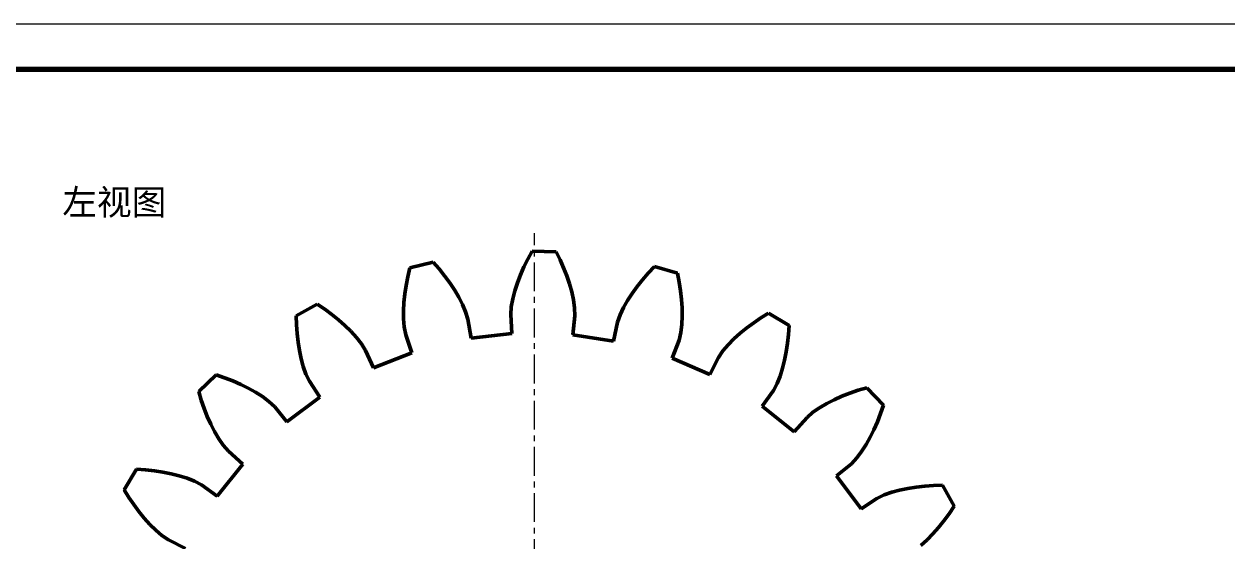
# Model space of a CAD drawing. Header units: millimetres. Extents: x 0 to 420, y 0 to 297.
# Drawn here: x 87.8 to 220.2, y 240.1 to 297 of the extents above; entities that cross this region are included whole.
import ezdxf

# ---------------------------------------------------------------- set-up
doc = ezdxf.new("R2010")
doc.units = ezdxf.units.MM
doc.linetypes.add('CENTER', pattern=[5.08, 3.175, -0.635, 0.635, -0.635])
doc.linetypes.add('DASHED', pattern=[1.524, 1.27, -0.254])
for name, color, linetype, lineweight in [('CENTER', 1, 'CENTER', 18), ('FRAME', 7, 'CONTINUOUS', 70), ('HIDDEN', 8, 'DASHED', 25), ('TEXT', 7, 'CONTINUOUS', 25), ('VISIBLE', 7, 'CONTINUOUS', 50)]:
    doc.layers.add(name, color=color, linetype=linetype, lineweight=lineweight)
doc.styles.add('CJK', font='NotoSansCJK-Regular.ttc')

msp = doc.modelspace()

# ---------------------------------------------------------------- linework, layer by layer
at = {"layer": 'CENTER'}
msp.add_line((143.99921, 166.00158), (143.99921, 274), dxfattribs=at)
at = {"layer": 'FRAME', "lineweight": 18}
msp.add_lwpolyline([(0, 0), (420, 0), (420, 297), (0, 297)], close=True, dxfattribs=at)
at = {"layer": 'FRAME'}
msp.add_lwpolyline([(25, 5), (415, 5), (415, 292), (25, 292)], close=True, dxfattribs=at)
at = {"layer": 'HIDDEN'}
for points in [[(143.24402, 271.13337), (143.71278, 272)], [(143.71278, 272), (146.35751, 271.94728)], [(146.35751, 271.94728), (146.79137, 271.06266)], [(130.03566, 269.19561), (130.26416, 270.15404)], [(130.26416, 270.15404), (132.83241, 270.78762)], [(132.83241, 270.78762), (133.48044, 270.04543)], [(142.43676, 269.39055), (142.81805, 270.26322)], [(142.81805, 270.26322), (143.24402, 271.13337)], [(146.79137, 271.06266), (147.18232, 270.17623)], [(147.18232, 270.17623), (147.52853, 269.28906)], [(156.50384, 269.58653), (157.18093, 270.3023)], [(157.18093, 270.3023), (159.72189, 269.56688)], [(129.84942, 268.24487), (130.03566, 269.19561)], [(133.48044, 270.04543), (134.0875, 269.2904)], [(134.0875, 269.2904), (134.65153, 268.52306)], [(142.10268, 268.51636), (142.43676, 269.39055)], [(147.52853, 269.28906), (147.82752, 268.40225)], [(155.27301, 268.11202), (155.86717, 268.85628)], [(155.86717, 268.85628), (156.50384, 269.58653)], [(159.72189, 269.56688), (159.91201, 268.60011)], [(129.70699, 267.30324), (129.84942, 268.24487)], [(134.65153, 268.52306), (135.16985, 267.74385)], [(135.16985, 267.74385), (135.63871, 266.95302)], [(141.59251, 266.76784), (141.81939, 267.64172)], [(141.81939, 267.64172), (142.10268, 268.51636)], [(147.82752, 268.40225), (148.07572, 267.51702)], [(148.07572, 267.51702), (148.2676, 266.63479)], [(154.72405, 267.35409), (155.27301, 268.11202)], [(159.91201, 268.60011), (160.06022, 267.6427)], [(160.06022, 267.6427), (160.16502, 266.69615)], [(117.75155, 264.89021), (120.06831, 266.16692)], [(120.06831, 266.16692), (120.88635, 265.61774)], [(129.56328, 265.45422), (129.61055, 266.37237)], [(129.61055, 266.37237), (129.70699, 267.30324)], [(135.63871, 266.95302), (136.05239, 266.15051)], [(136.05239, 266.15051), (136.40059, 265.33548)], [(141.43226, 265.89615), (141.59251, 266.76784)], [(148.2676, 266.63479), (148.39299, 265.75741)], [(153.77872, 265.79719), (154.22405, 266.58258)], [(154.22405, 266.58258), (154.72405, 267.35409)], [(160.16502, 266.69615), (160.22429, 265.76217)], [(117.7789, 263.9053), (117.75155, 264.89021)], [(120.88635, 265.61774), (121.66814, 265.04555)], [(121.66814, 265.04555), (122.41156, 264.45034)], [(129.57031, 264.55139), (129.56328, 265.45422)], [(136.40059, 265.33548), (136.65291, 264.50377)], [(141.3692, 265.02929), (141.43226, 265.89615)], [(141.49196, 262.92763), (141.3692, 265.02929)], [(148.42145, 264.88873), (148.21505, 262.79362)], [(148.39299, 265.75741), (148.42145, 264.88873)], [(153.11305, 264.17568), (153.39832, 264.99668)], [(153.39832, 264.99668), (153.77872, 265.79719)], [(160.23493, 264.84287), (160.19193, 263.94103)], [(160.22429, 265.76217), (160.23493, 264.84287)], [(168.91148, 264.6605), (169.75076, 265.17664)], [(169.75076, 265.17664), (172.0148, 263.80863)], [(117.84508, 262.93875), (117.7789, 263.9053)], [(122.41156, 264.45034), (123.11389, 263.83184)], [(123.11389, 263.83184), (123.77146, 263.18931)], [(129.64113, 263.66793), (129.57031, 264.55139)], [(129.80458, 262.81429), (129.64113, 263.66793)], [(136.65291, 264.50377), (136.9958, 262.42663)], [(152.68767, 262.11386), (153.11305, 264.17568)], [(160.19193, 263.94103), (160.08596, 263.06109)], [(166.61455, 262.96477), (167.34097, 263.5548)], [(167.34097, 263.5548), (168.10751, 264.11991)], [(168.10751, 264.11991), (168.91148, 264.6605)], [(172.0148, 263.80863), (171.94822, 262.82559)], [(117.95121, 261.99235), (117.84508, 262.93875)], [(123.77146, 263.18931), (124.37875, 262.52121)], [(124.37875, 262.52121), (124.92603, 261.82407)], [(130.46711, 260.81601), (129.80458, 262.81429)], [(136.9958, 262.42663), (141.49196, 262.92763)], [(148.21505, 262.79362), (152.68767, 262.11386)], [(159.88862, 262.21465), (159.147, 260.24435)], [(160.08596, 263.06109), (159.88862, 262.21465)], [(165.29847, 261.70559), (165.9319, 262.34896)], [(165.9319, 262.34896), (166.61455, 262.96477)], [(171.94822, 262.82559), (171.84359, 261.86244)], [(118.09898, 261.06824), (117.95121, 261.99235)], [(118.29096, 260.16914), (118.09898, 261.06824)], [(124.92603, 261.82407), (125.38501, 261.086)], [(125.38501, 261.086), (126.25382, 259.16839)], [(164.23581, 260.31162), (164.72385, 261.03081)], [(164.72385, 261.03081), (165.29847, 261.70559)], [(171.69983, 260.92102), (171.51535, 260.00353)], [(171.84359, 261.86244), (171.69983, 260.92102)], [(118.53142, 259.29889), (118.29096, 260.16914)], [(126.25382, 259.16839), (130.46711, 260.81601)], [(159.147, 260.24435), (163.29129, 258.43015)], [(163.29129, 258.43015), (164.23581, 260.31162)], [(171.51535, 260.00353), (171.28769, 259.1128)], [(107.02768, 256.56725), (108.93506, 258.40008)], [(108.93506, 258.40008), (109.86737, 258.08134)], [(118.82849, 258.46386), (118.53142, 259.29889)], [(119.20731, 257.68161), (118.82849, 258.46386)], [(171.01275, 258.25282), (170.68264, 257.43029)], [(171.28769, 259.1128), (171.01275, 258.25282)], [(109.86737, 258.08134), (110.77061, 257.73098)], [(110.77061, 257.73098), (111.64275, 257.34846)], [(111.64275, 257.34846), (112.48123, 256.93281)], [(112.48123, 256.93281), (113.28269, 256.48237)], [(120.36444, 255.9229), (119.20731, 257.68161)], [(170.68264, 257.43029), (170.27295, 256.66376)], [(179.6214, 256.69098), (180.56567, 256.97232)], [(180.56567, 256.97232), (182.3985, 255.06494)], [(107.30902, 255.62298), (107.02768, 256.56725)], [(107.6231, 254.70649), (107.30902, 255.62298)], [(113.28269, 256.48237), (114.0422, 255.99421)], [(114.0422, 255.99421), (114.75127, 255.46247)], [(116.72115, 253.24094), (120.36444, 255.9229)], [(170.27295, 256.66376), (169.04665, 254.95255)], [(176.14507, 255.22938), (176.96384, 255.64753)], [(176.96384, 255.64753), (177.81823, 256.02944)], [(177.81823, 256.02944), (178.70491, 256.3769)], [(178.70491, 256.3769), (179.6214, 256.69098)], [(107.97056, 253.8198), (107.6231, 254.70649)], [(114.75127, 255.46247), (115.38564, 254.86835)], [(115.38564, 254.86835), (116.72115, 253.24094)], [(169.04665, 254.95255), (172.58017, 252.12755)], [(173.97948, 253.70045), (174.63702, 254.26882)], [(174.63702, 254.26882), (175.36671, 254.77188)], [(175.36671, 254.77188), (176.14507, 255.22938)], [(182.3985, 255.06494), (182.07976, 254.13263)], [(108.35247, 252.96542), (107.97056, 253.8198)], [(108.77062, 252.14665), (108.35247, 252.96542)], [(172.58017, 252.12755), (173.97948, 253.70045)], [(181.72941, 253.22939), (181.34689, 252.35725)], [(182.07976, 254.13263), (181.72941, 253.22939)], [(109.22812, 251.36829), (108.77062, 252.14665)], [(181.34689, 252.35725), (180.93123, 251.51877)], [(109.73118, 250.6386), (109.22812, 251.36829)], [(110.29955, 249.98105), (109.73118, 250.6386)], [(180.48079, 250.71731), (179.99264, 249.9578)], [(180.93123, 251.51877), (180.48079, 250.71731)], [(111.87245, 248.58175), (110.29955, 249.98105)], [(179.4609, 249.24873), (178.86677, 248.61436)], [(179.99264, 249.9578), (179.4609, 249.24873)], [(98.82336, 245.75234), (100.19137, 248.01638)], [(100.19137, 248.01638), (101.17441, 247.9498)], [(101.17441, 247.9498), (102.13756, 247.84516)], [(102.13756, 247.84516), (103.07898, 247.7014)], [(103.07898, 247.7014), (103.99647, 247.51693)], [(109.04745, 245.04823), (111.87245, 248.58175)], [(178.86677, 248.61436), (177.23936, 247.27885)], [(103.99647, 247.51693), (104.8872, 247.28927)], [(104.8872, 247.28927), (105.74718, 247.01432)], [(105.74718, 247.01432), (106.56971, 246.68422)], [(106.56971, 246.68422), (107.33624, 246.27453)], [(107.33624, 246.27453), (109.04745, 245.04823)], [(177.23936, 247.27885), (179.92132, 243.63556)], [(99.3395, 244.91306), (98.82336, 245.75234)], [(181.68004, 244.79269), (182.46228, 245.17151)], [(182.46228, 245.17151), (183.29731, 245.46858)], [(183.29731, 245.46858), (184.16756, 245.70904)], [(184.16756, 245.70904), (185.06666, 245.90102)], [(185.06666, 245.90102), (185.99077, 246.04879)], [(185.99077, 246.04879), (186.93718, 246.15492)], [(186.93718, 246.15492), (187.90373, 246.2211)], [(187.90373, 246.2211), (188.88863, 246.24845)], [(188.88863, 246.24845), (190.16534, 243.93169)], [(99.88009, 244.10909), (99.3395, 244.91306)], [(100.4452, 243.34255), (99.88009, 244.10909)], [(179.92132, 243.63556), (181.68004, 244.79269)], [(190.16534, 243.93169), (189.61617, 243.11365)], [(101.03523, 242.61612), (100.4452, 243.34255)], [(101.65104, 241.93348), (101.03523, 242.61612)], [(189.04398, 242.33186), (188.44876, 241.58844)], [(189.61617, 243.11365), (189.04398, 242.33186)], [(102.29441, 241.30005), (101.65104, 241.93348)], [(102.96919, 240.72542), (102.29441, 241.30005)], [(188.44876, 241.58844), (187.83026, 240.88611)], [(103.68838, 240.23739), (102.96919, 240.72542)], [(105.56985, 239.29286), (103.68838, 240.23739)], [(187.18773, 240.22854), (186.51964, 239.62125)], [(187.83026, 240.88611), (187.18773, 240.22854)]]:
    msp.add_lwpolyline(points, dxfattribs=at)
at = {"layer": 'VISIBLE'}
for points in [[(143.24402, 271.13337), (143.71278, 272)], [(143.71278, 272), (146.35751, 271.94728)], [(146.35751, 271.94728), (146.79137, 271.06266)], [(130.03566, 269.19561), (130.26416, 270.15404)], [(130.26416, 270.15404), (132.83241, 270.78762)], [(132.83241, 270.78762), (133.48044, 270.04543)], [(142.43676, 269.39055), (142.81805, 270.26322)], [(142.81805, 270.26322), (143.24402, 271.13337)], [(146.79137, 271.06266), (147.18232, 270.17623)], [(147.18232, 270.17623), (147.52853, 269.28906)], [(156.50384, 269.58653), (157.18093, 270.3023)], [(157.18093, 270.3023), (159.72189, 269.56688)], [(129.84942, 268.24487), (130.03566, 269.19561)], [(133.48044, 270.04543), (134.0875, 269.2904)], [(134.0875, 269.2904), (134.65153, 268.52306)], [(142.10268, 268.51636), (142.43676, 269.39055)], [(147.52853, 269.28906), (147.82752, 268.40225)], [(155.27301, 268.11202), (155.86717, 268.85628)], [(155.86717, 268.85628), (156.50384, 269.58653)], [(159.72189, 269.56688), (159.91201, 268.60011)], [(129.70699, 267.30324), (129.84942, 268.24487)], [(134.65153, 268.52306), (135.16985, 267.74385)], [(135.16985, 267.74385), (135.63871, 266.95302)], [(141.59251, 266.76784), (141.81939, 267.64172)], [(141.81939, 267.64172), (142.10268, 268.51636)], [(147.82752, 268.40225), (148.07572, 267.51702)], [(148.07572, 267.51702), (148.2676, 266.63479)], [(154.72405, 267.35409), (155.27301, 268.11202)], [(159.91201, 268.60011), (160.06022, 267.6427)], [(160.06022, 267.6427), (160.16502, 266.69615)], [(117.75155, 264.89021), (120.06831, 266.16692)], [(120.06831, 266.16692), (120.88635, 265.61774)], [(129.56328, 265.45422), (129.61055, 266.37237)], [(129.61055, 266.37237), (129.70699, 267.30324)], [(135.63871, 266.95302), (136.05239, 266.15051)], [(136.05239, 266.15051), (136.40059, 265.33548)], [(141.43226, 265.89615), (141.59251, 266.76784)], [(148.2676, 266.63479), (148.39299, 265.75741)], [(153.77872, 265.79719), (154.22405, 266.58258)], [(154.22405, 266.58258), (154.72405, 267.35409)], [(160.16502, 266.69615), (160.22429, 265.76217)], [(117.7789, 263.9053), (117.75155, 264.89021)], [(120.88635, 265.61774), (121.66814, 265.04555)], [(121.66814, 265.04555), (122.41156, 264.45034)], [(129.57031, 264.55139), (129.56328, 265.45422)], [(136.40059, 265.33548), (136.65291, 264.50377)], [(141.3692, 265.02929), (141.43226, 265.89615)], [(141.49196, 262.92763), (141.3692, 265.02929)], [(148.42145, 264.88873), (148.21505, 262.79362)], [(148.39299, 265.75741), (148.42145, 264.88873)], [(153.11305, 264.17568), (153.39832, 264.99668)], [(153.39832, 264.99668), (153.77872, 265.79719)], [(160.23493, 264.84287), (160.19193, 263.94103)], [(160.22429, 265.76217), (160.23493, 264.84287)], [(168.91148, 264.6605), (169.75076, 265.17664)], [(169.75076, 265.17664), (172.0148, 263.80863)], [(117.84508, 262.93875), (117.7789, 263.9053)], [(122.41156, 264.45034), (123.11389, 263.83184)], [(123.11389, 263.83184), (123.77146, 263.18931)], [(129.64113, 263.66793), (129.57031, 264.55139)], [(129.80458, 262.81429), (129.64113, 263.66793)], [(136.65291, 264.50377), (136.9958, 262.42663)], [(152.68767, 262.11386), (153.11305, 264.17568)], [(160.19193, 263.94103), (160.08596, 263.06109)], [(166.61455, 262.96477), (167.34097, 263.5548)], [(167.34097, 263.5548), (168.10751, 264.11991)], [(168.10751, 264.11991), (168.91148, 264.6605)], [(172.0148, 263.80863), (171.94822, 262.82559)], [(117.95121, 261.99235), (117.84508, 262.93875)], [(123.77146, 263.18931), (124.37875, 262.52121)], [(124.37875, 262.52121), (124.92603, 261.82407)], [(130.46711, 260.81601), (129.80458, 262.81429)], [(136.9958, 262.42663), (141.49196, 262.92763)], [(148.21505, 262.79362), (152.68767, 262.11386)], [(159.88862, 262.21465), (159.147, 260.24435)], [(160.08596, 263.06109), (159.88862, 262.21465)], [(165.29847, 261.70559), (165.9319, 262.34896)], [(165.9319, 262.34896), (166.61455, 262.96477)], [(171.94822, 262.82559), (171.84359, 261.86244)], [(118.09898, 261.06824), (117.95121, 261.99235)], [(118.29096, 260.16914), (118.09898, 261.06824)], [(124.92603, 261.82407), (125.38501, 261.086)], [(125.38501, 261.086), (126.25382, 259.16839)], [(164.23581, 260.31162), (164.72385, 261.03081)], [(164.72385, 261.03081), (165.29847, 261.70559)], [(171.69983, 260.92102), (171.51535, 260.00353)], [(171.84359, 261.86244), (171.69983, 260.92102)], [(118.53142, 259.29889), (118.29096, 260.16914)], [(126.25382, 259.16839), (130.46711, 260.81601)], [(159.147, 260.24435), (163.29129, 258.43015)], [(163.29129, 258.43015), (164.23581, 260.31162)], [(171.51535, 260.00353), (171.28769, 259.1128)], [(107.02768, 256.56725), (108.93506, 258.40008)], [(108.93506, 258.40008), (109.86737, 258.08134)], [(118.82849, 258.46386), (118.53142, 259.29889)], [(119.20731, 257.68161), (118.82849, 258.46386)], [(171.01275, 258.25282), (170.68264, 257.43029)], [(171.28769, 259.1128), (171.01275, 258.25282)], [(109.86737, 258.08134), (110.77061, 257.73098)], [(110.77061, 257.73098), (111.64275, 257.34846)], [(111.64275, 257.34846), (112.48123, 256.93281)], [(112.48123, 256.93281), (113.28269, 256.48237)], [(120.36444, 255.9229), (119.20731, 257.68161)], [(170.68264, 257.43029), (170.27295, 256.66376)], [(179.6214, 256.69098), (180.56567, 256.97232)], [(180.56567, 256.97232), (182.3985, 255.06494)], [(107.30902, 255.62298), (107.02768, 256.56725)], [(107.6231, 254.70649), (107.30902, 255.62298)], [(113.28269, 256.48237), (114.0422, 255.99421)], [(114.0422, 255.99421), (114.75127, 255.46247)], [(116.72115, 253.24094), (120.36444, 255.9229)], [(170.27295, 256.66376), (169.04665, 254.95255)], [(176.14507, 255.22938), (176.96384, 255.64753)], [(176.96384, 255.64753), (177.81823, 256.02944)], [(177.81823, 256.02944), (178.70491, 256.3769)], [(178.70491, 256.3769), (179.6214, 256.69098)], [(107.97056, 253.8198), (107.6231, 254.70649)], [(114.75127, 255.46247), (115.38564, 254.86835)], [(115.38564, 254.86835), (116.72115, 253.24094)], [(169.04665, 254.95255), (172.58017, 252.12755)], [(173.97948, 253.70045), (174.63702, 254.26882)], [(174.63702, 254.26882), (175.36671, 254.77188)], [(175.36671, 254.77188), (176.14507, 255.22938)], [(182.3985, 255.06494), (182.07976, 254.13263)], [(108.35247, 252.96542), (107.97056, 253.8198)], [(108.77062, 252.14665), (108.35247, 252.96542)], [(172.58017, 252.12755), (173.97948, 253.70045)], [(181.72941, 253.22939), (181.34689, 252.35725)], [(182.07976, 254.13263), (181.72941, 253.22939)], [(109.22812, 251.36829), (108.77062, 252.14665)], [(181.34689, 252.35725), (180.93123, 251.51877)], [(109.73118, 250.6386), (109.22812, 251.36829)], [(110.29955, 249.98105), (109.73118, 250.6386)], [(180.48079, 250.71731), (179.99264, 249.9578)], [(180.93123, 251.51877), (180.48079, 250.71731)], [(111.87245, 248.58175), (110.29955, 249.98105)], [(179.4609, 249.24873), (178.86677, 248.61436)], [(179.99264, 249.9578), (179.4609, 249.24873)], [(98.82336, 245.75234), (100.19137, 248.01638)], [(100.19137, 248.01638), (101.17441, 247.9498)], [(101.17441, 247.9498), (102.13756, 247.84516)], [(102.13756, 247.84516), (103.07898, 247.7014)], [(103.07898, 247.7014), (103.99647, 247.51693)], [(109.04745, 245.04823), (111.87245, 248.58175)], [(178.86677, 248.61436), (177.23936, 247.27885)], [(103.99647, 247.51693), (104.8872, 247.28927)], [(104.8872, 247.28927), (105.74718, 247.01432)], [(105.74718, 247.01432), (106.56971, 246.68422)], [(106.56971, 246.68422), (107.33624, 246.27453)], [(107.33624, 246.27453), (109.04745, 245.04823)], [(177.23936, 247.27885), (179.92132, 243.63556)], [(99.3395, 244.91306), (98.82336, 245.75234)], [(181.68004, 244.79269), (182.46228, 245.17151)], [(182.46228, 245.17151), (183.29731, 245.46858)], [(183.29731, 245.46858), (184.16756, 245.70904)], [(184.16756, 245.70904), (185.06666, 245.90102)], [(185.06666, 245.90102), (185.99077, 246.04879)], [(185.99077, 246.04879), (186.93718, 246.15492)], [(186.93718, 246.15492), (187.90373, 246.2211)], [(187.90373, 246.2211), (188.88863, 246.24845)], [(188.88863, 246.24845), (190.16534, 243.93169)], [(99.88009, 244.10909), (99.3395, 244.91306)], [(100.4452, 243.34255), (99.88009, 244.10909)], [(179.92132, 243.63556), (181.68004, 244.79269)], [(190.16534, 243.93169), (189.61617, 243.11365)], [(101.03523, 242.61612), (100.4452, 243.34255)], [(101.65104, 241.93348), (101.03523, 242.61612)], [(189.04398, 242.33186), (188.44876, 241.58844)], [(189.61617, 243.11365), (189.04398, 242.33186)], [(102.29441, 241.30005), (101.65104, 241.93348)], [(102.96919, 240.72542), (102.29441, 241.30005)], [(188.44876, 241.58844), (187.83026, 240.88611)], [(103.68838, 240.23739), (102.96919, 240.72542)], [(105.56985, 239.29286), (103.68838, 240.23739)], [(187.18773, 240.22854), (186.51964, 239.62125)], [(187.83026, 240.88611), (187.18773, 240.22854)]]:
    msp.add_lwpolyline(points, dxfattribs=at)

# ---------------------------------------------------------------- texts
at = {"layer": 'TEXT', "style": 'CJK'}
msp.add_text('左视图', height=2.8, dxfattribs=at).set_placement((92, 276))

doc.saveas('drawing.dxf')
